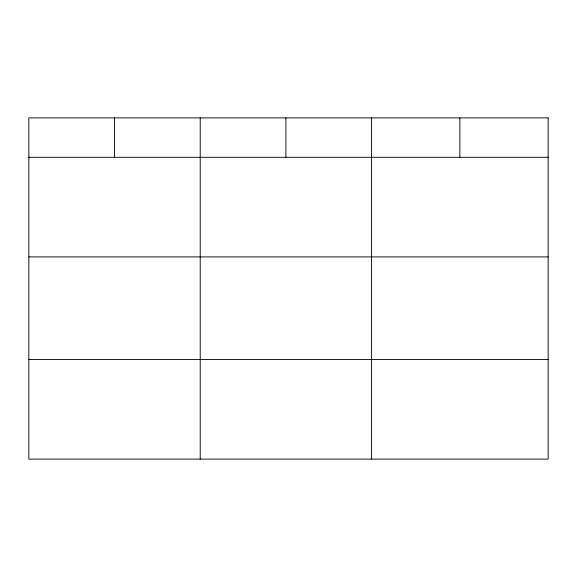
<?xml version="1.0" encoding="UTF-8"?>
<svg xmlns="http://www.w3.org/2000/svg" width="577" height="577" viewBox="0 0 577 577"><rect width="100%" height="100%" fill="white"/><g stroke="black" fill="none" stroke-linecap="round" stroke-linejoin="round"><path stroke-width="0.87" d="M28.85 157.312L548.15 157.312M28.85 256.902L548.15 256.902M28.85 359.507L548.15 359.507M459.869 117.903L459.869 157.312M371.588 117.903L371.588 459.097M285.903 117.903L285.903 157.312M200.219 117.903L200.219 459.097M114.534 117.903L114.534 157.312M548.15 117.903L28.85 117.903L28.85 459.097L548.15 459.097L548.15 117.903"/></g></svg>
